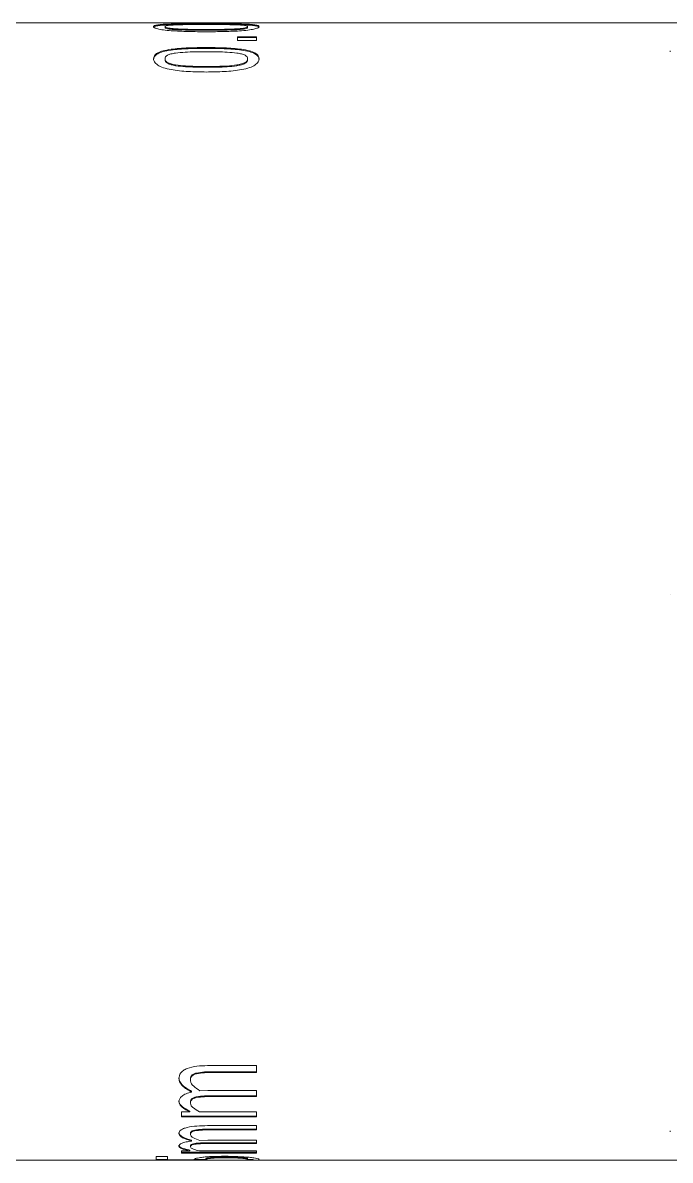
# Model space of a CAD drawing. Header units: millimetres. Extents: x 2 to 278, y 1 to 215.
# Drawn here: x 120.69 to 125.61, y 29.56 to 38.19 of the extents above; entities that cross this region are included whole.
import ezdxf

# ---------------------------------------------------------------- set-up
doc = ezdxf.new("R2010")
doc.units = ezdxf.units.MM

msp = doc.modelspace()

# ---------------------------------------------------------------- linework, layer by layer
at = {"color": 7, "linetype": 'Continuous', "lineweight": 18}
for p, q in [((121.8074, 38.1918), (118.5232, 38.1918)), ((121.8093, 38.1917), (121.8074, 38.1917)), ((121.8768, 38.1917), (121.8093, 38.1917)), ((122.388, 38.1918), (121.8768, 38.1918)), ((121.8768, 38.1918), (121.8768, 38.1917)), ((122.0837, 38.1853), (122.0837, 38.1789)), ((122.388, 38.1918), (122.388, 38.1917)), ((122.4652, 38.1917), (122.388, 38.1917)), ((127.5452, 38.1918), (122.4652, 38.1918)), ((122.4652, 38.1918), (122.4652, 38.1917)), ((121.7707, 38.1562), (121.7707, 38.1625)), ((121.8513, 38.1393), (121.8513, 38.1456)), ((122.3154, 38.1393), (122.3154, 38.1455)), ((122.3205, 38.0853), (122.4652, 38.0853)), ((122.3205, 38.0853), (122.3205, 38.0558)), ((122.3977, 38.1562), (122.3977, 38.1625)), ((122.4652, 38.0853), (122.4652, 38.0558)), ((122.0837, 38.0036), (122.0837, 37.9975)), ((122.3205, 38.0791), (122.4652, 38.0791)), ((122.4652, 38.0558), (122.3205, 38.0558)), ((121.6839, 37.9184), (121.6839, 37.9125)), ((121.7707, 37.9125), (121.7707, 37.9184)), ((122.3977, 37.9125), (122.3977, 37.9184)), ((122.4845, 37.9184), (122.4845, 37.9125)), ((125.6064, 37.9774), (125.6064, 37.9713)), ((121.8513, 37.8655), (121.8513, 37.8714)), ((122.3154, 37.8653), (122.3154, 37.8712)), ((125.6064, 33.8543), (125.6064, 33.8544)), ((122.0935, 30.2742), (122.4652, 30.2742)), ((122.4652, 30.2272), (122.136, 30.2272)), ((122.4652, 30.2742), (122.4652, 30.2218)), ((121.8768, 30.1766), (121.8768, 30.1821)), ((121.9636, 30.1626), (121.9636, 30.168)), ((122.0087, 30.2127), (122.0087, 30.2181)), ((122.4652, 30.2218), (122.136, 30.2218)), ((121.9725, 30.0735), (121.9725, 30.0791)), ((122.0361, 30.0832), (122.095, 30.085)), ((122.095, 30.085), (122.4652, 30.085)), ((122.4652, 30.085), (122.4652, 30.0396)), ((121.8768, 30.0008), (121.8768, 30.0065)), ((121.9636, 29.9888), (121.9636, 29.9945)), ((122.0081, 30.0318), (122.0081, 30.0374)), ((122.4652, 30.0453), (122.136, 30.0453)), ((122.4652, 30.0396), (122.136, 30.0396)), ((121.8961, 29.923), (121.9592, 29.923)), ((121.8961, 29.923), (121.8961, 29.8851)), ((122.4652, 29.8909), (121.8961, 29.8909)), ((122.4652, 29.8851), (121.8961, 29.8851)), ((121.9592, 29.923), (121.9592, 29.9288)), ((122.0335, 29.923), (122.4652, 29.923)), ((122.4652, 29.923), (122.4652, 29.8851)), ((122.0935, 29.8185), (122.4652, 29.8185)), ((122.4652, 29.8185), (122.4652, 29.7864)), ((121.8768, 29.7594), (121.8768, 29.7655)), ((121.9636, 29.7512), (121.9636, 29.7573)), ((122.0087, 29.7809), (122.0087, 29.7869)), ((122.4652, 29.7924), (122.136, 29.7924)), ((122.4652, 29.7864), (122.136, 29.7864)), ((125.6064, 29.7728), (125.6064, 29.7789)), ((121.8768, 29.6632), (121.8768, 29.6694)), ((121.8961, 29.6262), (121.9592, 29.6262)), ((121.8961, 29.6262), (121.8961, 29.6099)), ((121.9592, 29.6262), (121.9592, 29.6325)), ((121.9636, 29.6572), (121.9636, 29.6634)), ((121.9725, 29.7011), (121.9725, 29.7073)), ((122.0081, 29.679), (122.0081, 29.6851)), ((122.0335, 29.6262), (122.4652, 29.6262)), ((122.0361, 29.7064), (122.095, 29.7074)), ((122.095, 29.7074), (122.4652, 29.7074)), ((122.4652, 29.6892), (122.136, 29.6892)), ((122.4652, 29.6831), (122.136, 29.6831)), ((122.4652, 29.7074), (122.4652, 29.6831)), ((122.4652, 29.6262), (122.4652, 29.6099)), ((118.5232, 29.5558), (127.5452, 29.5558)), ((121.7032, 29.5849), (121.79, 29.5849)), ((121.7032, 29.5849), (121.7032, 29.5561)), ((121.79, 29.5624), (121.7032, 29.5624)), ((122.0986, 29.5561), (121.7032, 29.5561)), ((121.79, 29.5849), (121.79, 29.5582)), ((121.79, 29.5582), (121.9966, 29.5582)), ((122.4652, 29.6162), (121.8961, 29.6162)), ((122.4652, 29.6099), (121.8961, 29.6099)), ((121.9966, 29.5582), (121.9966, 29.5646)), ((122.0794, 29.5624), (121.9966, 29.5624)), ((122.0794, 29.5607), (122.0794, 29.567)), ((122.0794, 29.5607), (122.0986, 29.5561)), ((122.1151, 29.5703), (122.1151, 29.5766)), ((122.2262, 29.5748), (122.2262, 29.5811)), ((122.3301, 29.5559), (122.3301, 29.5559)), ((122.4394, 29.5559), (122.3301, 29.5559)), ((122.3511, 29.5708), (122.3511, 29.5771)), ((122.3977, 29.562), (122.3977, 29.5683)), ((122.4394, 29.5622), (122.3977, 29.5622)), ((122.4394, 29.5559), (122.4394, 29.5622))]:
    msp.add_line(p, q, dxfattribs=at)
for points, knots in [([(121.6839, 38.1625), (121.685, 38.1651), (121.6873, 38.1702), (121.7113, 38.176), (121.7556, 38.1802), (121.8341, 38.1835), (121.9474, 38.185), (122.0382, 38.1852), (122.0837, 38.1853)], [0, 0, 0, 0, 0.125105, 0.249989, 0.369027, 0.499664, 0.749497, 1, 1, 1, 1]), ([(121.6839, 38.1562), (121.685, 38.1588), (121.6873, 38.1638), (121.7113, 38.1697), (121.7556, 38.1739), (121.8341, 38.1771), (121.9474, 38.1787), (122.0382, 38.1788), (122.0837, 38.1789)], [0, 0, 0, 0, 0.124989, 0.249779, 0.368795, 0.499427, 0.749366, 1, 1, 1, 1]), ([(121.8504, 38.1755), (121.8385, 38.175), (121.8147, 38.1739), (121.7874, 38.171), (121.7725, 38.1671), (121.7713, 38.1641), (121.7707, 38.1625)], [0, 0, 0, 0, 0.2502187, 0.4999452, 0.7496424, 1, 1, 1, 1]), ([(122.0837, 38.1781), (122.0554, 38.1781), (122.002, 38.178), (121.9228, 38.1776), (121.8747, 38.1762), (121.8504, 38.1755)], [0, 0, 0, 0, 0.360082, 0.676793, 1, 1, 1, 1]), ([(122.0837, 38.1853), (122.1293, 38.1852), (122.2204, 38.185), (122.3339, 38.1835), (122.4126, 38.1803), (122.4569, 38.1761), (122.4764, 38.1711), (122.4836, 38.1664), (122.4842, 38.1638), (122.4845, 38.1625)], [0, 0, 0, 0, 0.250444, 0.500204, 0.629673, 0.74991, 0.874737, 0.937355, 1, 1, 1, 1]), ([(122.0837, 38.1789), (122.1293, 38.1789), (122.2204, 38.1787), (122.3339, 38.1772), (122.4126, 38.174), (122.4567, 38.1697), (122.481, 38.1639), (122.4833, 38.1588), (122.4845, 38.1562)], [0, 0, 0, 0, 0.250623, 0.500537, 0.630057, 0.750262, 0.875018, 1, 1, 1, 1]), ([(122.317, 38.1756), (122.2925, 38.1763), (122.2445, 38.1776), (122.1653, 38.178), (122.1122, 38.1781), (122.0837, 38.1781)], [0, 0, 0, 0, 0.325579, 0.638577, 1, 1, 1, 1]), ([(122.3977, 38.1625), (122.397, 38.1641), (122.3957, 38.1671), (122.3808, 38.1711), (122.3534, 38.174), (122.3292, 38.175), (122.317, 38.1756)], [0, 0, 0, 0, 0.25041, 0.500285, 0.749896, 1, 1, 1, 1]), ([(122.0846, 38.1236), (122.0391, 38.1239), (121.948, 38.1243), (121.8355, 38.1291), (121.7566, 38.1369), (121.7119, 38.1451), (121.6921, 38.1527), (121.6847, 38.1585), (121.6842, 38.1612), (121.6839, 38.1625)], [0, 0, 0, 0, 0.250468, 0.500246, 0.625197, 0.749918, 0.874721, 0.937349, 1, 1, 1, 1]), ([(121.7707, 38.1625), (121.7713, 38.1609), (121.7726, 38.1577), (121.7878, 38.1527), (121.8154, 38.1484), (121.8393, 38.1465), (121.8513, 38.1456)], [0, 0, 0, 0, 0.250382, 0.500195, 0.749819, 1, 1, 1, 1]), ([(121.7707, 38.1562), (121.7713, 38.1546), (121.7726, 38.1514), (121.7878, 38.1464), (121.8154, 38.1421), (121.8393, 38.1403), (121.8513, 38.1393)], [0, 0, 0, 0, 0.250264, 0.500007, 0.749672, 1, 1, 1, 1]), ([(121.8513, 38.1456), (121.8759, 38.1445), (121.9248, 38.1421), (122.0039, 38.1414), (122.057, 38.1412), (122.0846, 38.1411)], [0, 0, 0, 0, 0.325583, 0.649241, 1, 1, 1, 1]), ([(121.8513, 38.1393), (121.8759, 38.1382), (121.9248, 38.1358), (122.0039, 38.1351), (122.057, 38.1349), (122.0846, 38.1348)], [0, 0, 0, 0, 0.325561, 0.649228, 1, 1, 1, 1]), ([(122.4845, 38.1625), (122.4833, 38.1598), (122.481, 38.1543), (122.4573, 38.1452), (122.4132, 38.137), (122.3346, 38.1291), (122.2211, 38.1243), (122.1302, 38.1239), (122.0846, 38.1236)], [0, 0, 0, 0, 0.125111, 0.249993, 0.36919, 0.499633, 0.749486, 1, 1, 1, 1]), ([(122.0846, 38.1411), (122.1122, 38.1412), (122.1646, 38.1413), (122.2431, 38.142), (122.2911, 38.1443), (122.3154, 38.1455)], [0, 0, 0, 0, 0.3543726, 0.6730407, 1, 1, 1, 1]), ([(122.0846, 38.1348), (122.1122, 38.1349), (122.1646, 38.135), (122.2431, 38.1357), (122.2911, 38.1381), (122.3154, 38.1393)], [0, 0, 0, 0, 0.354386, 0.673063, 1, 1, 1, 1]), ([(122.3154, 38.1455), (122.3277, 38.1464), (122.3523, 38.1482), (122.3807, 38.1525), (122.3959, 38.1576), (122.3971, 38.1609), (122.3977, 38.1625)], [0, 0, 0, 0, 0.250222, 0.499889, 0.749552, 1, 1, 1, 1]), ([(122.3154, 38.1393), (122.3277, 38.1401), (122.3523, 38.1419), (122.3807, 38.1462), (122.3959, 38.1513), (122.3971, 38.1546), (122.3977, 38.1562)], [0, 0, 0, 0, 0.250374, 0.500084, 0.749673, 1, 1, 1, 1]), ([(121.6839, 37.9184), (121.685, 37.9263), (121.6873, 37.942), (121.7113, 37.963), (121.7556, 37.9797), (121.8341, 37.9943), (121.9474, 38.0024), (122.0382, 38.0032), (122.0837, 38.0036)], [0, 0, 0, 0, 0.125105, 0.249989, 0.369027, 0.499664, 0.749497, 1, 1, 1, 1]), ([(122.0837, 38.0036), (122.1293, 38.0032), (122.2204, 38.0025), (122.3339, 37.9946), (122.4126, 37.98), (122.4569, 37.9631), (122.4764, 37.9456), (122.4836, 37.9303), (122.4842, 37.9224), (122.4845, 37.9184)], [0, 0, 0, 0, 0.250444, 0.500204, 0.629673, 0.74991, 0.874737, 0.937355, 1, 1, 1, 1]), ([(121.6839, 37.9125), (121.685, 37.9203), (121.6873, 37.936), (121.7113, 37.957), (121.7556, 37.9737), (121.8341, 37.9882), (121.9474, 37.9964), (122.0382, 37.9971), (122.0837, 37.9975)], [0, 0, 0, 0, 0.124989, 0.249779, 0.368795, 0.499427, 0.749366, 1, 1, 1, 1]), ([(122.0846, 37.8179), (122.0391, 37.8185), (121.948, 37.8196), (121.8355, 37.8305), (121.7566, 37.8493), (121.7119, 37.8699), (121.6921, 37.8901), (121.6847, 37.9063), (121.6842, 37.9144), (121.6839, 37.9184)], [0, 0, 0, 0, 0.250468, 0.500246, 0.625197, 0.749918, 0.874721, 0.937349, 1, 1, 1, 1]), ([(121.8504, 37.9615), (121.8385, 37.9594), (121.8147, 37.9554), (121.7874, 37.9453), (121.7725, 37.9324), (121.7713, 37.9231), (121.7707, 37.9184)], [0, 0, 0, 0, 0.2502187, 0.4999452, 0.7496424, 1, 1, 1, 1]), ([(121.7707, 37.9184), (121.7713, 37.9136), (121.7726, 37.9041), (121.7878, 37.8901), (121.8154, 37.8786), (121.8393, 37.8738), (121.8513, 37.8714)], [0, 0, 0, 0, 0.250382, 0.500195, 0.749819, 1, 1, 1, 1]), ([(121.7707, 37.9125), (121.7713, 37.9077), (121.7726, 37.8981), (121.7878, 37.8842), (121.8154, 37.8727), (121.8393, 37.8679), (121.8513, 37.8655)], [0, 0, 0, 0, 0.250264, 0.500007, 0.749672, 1, 1, 1, 1]), ([(122.0837, 37.9714), (122.0554, 37.9712), (122.002, 37.9709), (121.9228, 37.9693), (121.8747, 37.9641), (121.8504, 37.9615)], [0, 0, 0, 0, 0.360082, 0.676793, 1, 1, 1, 1]), ([(122.0837, 37.9975), (122.1293, 37.9972), (122.2204, 37.9964), (122.3339, 37.9885), (122.4126, 37.974), (122.4567, 37.9571), (122.481, 37.9361), (122.4833, 37.9203), (122.4845, 37.9125)], [0, 0, 0, 0, 0.250623, 0.500537, 0.630057, 0.750262, 0.875018, 1, 1, 1, 1]), ([(122.317, 37.9616), (122.2925, 37.9642), (122.2445, 37.9692), (122.1653, 37.9709), (122.1122, 37.9712), (122.0837, 37.9714)], [0, 0, 0, 0, 0.325579, 0.638577, 1, 1, 1, 1]), ([(122.4845, 37.9184), (122.4833, 37.9103), (122.481, 37.8942), (122.4573, 37.8702), (122.4132, 37.8495), (122.3346, 37.8306), (122.2211, 37.8195), (122.1302, 37.8185), (122.0846, 37.8179)], [0, 0, 0, 0, 0.1251108, 0.2499933, 0.3691896, 0.499633, 0.749486, 1, 1, 1, 1]), ([(122.3154, 37.8712), (122.3277, 37.8735), (122.3523, 37.8781), (122.3807, 37.8897), (122.3959, 37.9039), (122.3971, 37.9136), (122.3977, 37.9184)], [0, 0, 0, 0, 0.250222, 0.499889, 0.749552, 1, 1, 1, 1]), ([(122.3154, 37.8653), (122.3277, 37.8676), (122.3523, 37.8722), (122.3807, 37.8838), (122.3959, 37.898), (122.3971, 37.9076), (122.3977, 37.9125)], [0, 0, 0, 0, 0.250374, 0.500084, 0.749673, 1, 1, 1, 1]), ([(122.3977, 37.9184), (122.397, 37.9231), (122.3957, 37.9325), (122.3808, 37.9454), (122.3534, 37.9557), (122.3292, 37.9596), (122.317, 37.9616)], [0, 0, 0, 0, 0.25041, 0.500285, 0.749896, 1, 1, 1, 1]), ([(121.8513, 37.8714), (121.8759, 37.8684), (121.9248, 37.8624), (122.0039, 37.8606), (122.057, 37.8602), (122.0846, 37.8599)], [0, 0, 0, 0, 0.325583, 0.649241, 1, 1, 1, 1]), ([(121.8513, 37.8655), (121.8759, 37.8625), (121.9248, 37.8566), (122.0039, 37.8548), (122.057, 37.8543), (122.0846, 37.8541)], [0, 0, 0, 0, 0.3255614, 0.6492282, 1, 1, 1, 1]), ([(122.0846, 37.8599), (122.1122, 37.8601), (122.1646, 37.8604), (122.2431, 37.8621), (122.2911, 37.8681), (122.3154, 37.8712)], [0, 0, 0, 0, 0.3543726, 0.6730407, 1, 1, 1, 1]), ([(122.0846, 37.8541), (122.1122, 37.8542), (122.1646, 37.8546), (122.2431, 37.8562), (122.2911, 37.8623), (122.3154, 37.8653)], [0, 0, 0, 0, 0.354386, 0.673063, 1, 1, 1, 1]), ([(121.8768, 30.1766), (121.8787, 30.1908), (121.8816, 30.2121), (121.9087, 30.2377), (121.9483, 30.2578), (122.0127, 30.2721), (122.0666, 30.2735), (122.0935, 30.2742)], [0, 0, 0, 0, 0.249661, 0.375114, 0.499851, 0.749401, 1, 1, 1, 1]), ([(122.136, 30.2272), (122.1143, 30.2273), (122.0711, 30.2274), (122.0294, 30.2212), (122.0087, 30.2181)], [0, 0, 0, 0, 0.501464, 1, 1, 1, 1]), ([(121.9725, 30.0791), (121.9476, 30.0936), (121.9102, 30.1154), (121.8806, 30.152), (121.8781, 30.1721), (121.8768, 30.1821)], [0, 0, 0, 0, 0.50013, 0.750094, 1, 1, 1, 1]), ([(121.9725, 30.0735), (121.9476, 30.0881), (121.9102, 30.1098), (121.8806, 30.1465), (121.8781, 30.1666), (121.8768, 30.1766)], [0, 0, 0, 0, 0.500031, 0.750024, 1, 1, 1, 1]), ([(122.0087, 30.2181), (122.0008, 30.2154), (121.9851, 30.2099), (121.9651, 30.1925), (121.9642, 30.1778), (121.9636, 30.168)], [0, 0, 0, 0, 0.249154, 0.500153, 1, 1, 1, 1]), ([(122.0087, 30.2127), (122.0008, 30.21), (121.9851, 30.2045), (121.9651, 30.187), (121.9642, 30.1723), (121.9636, 30.1626)], [0, 0, 0, 0, 0.24901, 0.499994, 1, 1, 1, 1]), ([(121.9636, 30.1626), (121.9649, 30.155), (121.9674, 30.1398), (121.992, 30.1123), (122.0185, 30.0949), (122.0361, 30.0832)], [0, 0, 0, 0, 0.249663, 0.499643, 1, 1, 1, 1]), ([(122.136, 30.2218), (122.1143, 30.2219), (122.0711, 30.2221), (122.0294, 30.2158), (122.0087, 30.2127)], [0, 0, 0, 0, 0.501446, 1, 1, 1, 1]), ([(121.8768, 30.0008), (121.8777, 30.0081), (121.8794, 30.0228), (121.8976, 30.0441), (121.9241, 30.059), (121.9503, 30.0684), (121.9651, 30.0718), (121.9725, 30.0735)], [0, 0, 0, 0, 0.2502086, 0.4999391, 0.7495472, 0.8747262, 1, 1, 1, 1]), ([(121.9592, 29.9288), (121.9377, 29.9398), (121.9054, 29.9563), (121.8838, 29.9805), (121.8776, 29.9952), (121.8771, 30.0027), (121.8768, 30.0065)], [0, 0, 0, 0, 0.499841, 0.749703, 0.874828, 1, 1, 1, 1]), ([(121.9592, 29.923), (121.9377, 29.934), (121.9054, 29.9506), (121.8838, 29.9748), (121.8776, 29.9895), (121.8771, 29.997), (121.8768, 30.0008)], [0, 0, 0, 0, 0.499747, 0.749637, 0.874793, 1, 1, 1, 1]), ([(122.0081, 30.0374), (122.0003, 30.0351), (121.9846, 30.0304), (121.9652, 30.0153), (121.9642, 30.0028), (121.9636, 29.9945)], [0, 0, 0, 0, 0.248838, 0.50002, 1, 1, 1, 1]), ([(122.0081, 30.0318), (122.0003, 30.0294), (121.9846, 30.0247), (121.9652, 30.0096), (121.9642, 29.9971), (121.9636, 29.9888)], [0, 0, 0, 0, 0.248695, 0.499864, 1, 1, 1, 1]), ([(121.9636, 29.9888), (121.9649, 29.9825), (121.9673, 29.9698), (121.9908, 29.947), (122.0165, 29.9326), (122.0335, 29.923)], [0, 0, 0, 0, 0.249731, 0.499687, 1, 1, 1, 1]), ([(122.136, 30.0453), (122.1142, 30.0454), (122.0708, 30.0455), (122.0289, 30.0401), (122.0081, 30.0374)], [0, 0, 0, 0, 0.501424, 1, 1, 1, 1]), ([(122.136, 30.0396), (122.1142, 30.0397), (122.0708, 30.0399), (122.0289, 30.0345), (122.0081, 30.0318)], [0, 0, 0, 0, 0.501406, 1, 1, 1, 1]), ([(121.8768, 29.7594), (121.8787, 29.7678), (121.8816, 29.7805), (121.9087, 29.796), (121.9483, 29.8083), (122.0127, 29.8172), (122.0666, 29.8181), (122.0935, 29.8185)], [0, 0, 0, 0, 0.249661, 0.375114, 0.499851, 0.749401, 1, 1, 1, 1]), ([(121.9725, 29.7073), (121.9476, 29.7152), (121.9102, 29.7271), (121.8806, 29.7479), (121.8781, 29.7596), (121.8768, 29.7655)], [0, 0, 0, 0, 0.5001296, 0.7500937, 1, 1, 1, 1]), ([(121.9725, 29.7011), (121.9476, 29.7091), (121.9102, 29.721), (121.8806, 29.7419), (121.8781, 29.7536), (121.8768, 29.7594)], [0, 0, 0, 0, 0.500031, 0.750024, 1, 1, 1, 1]), ([(122.0087, 29.7869), (122.0008, 29.7853), (121.9851, 29.782), (121.9651, 29.7716), (121.9642, 29.763), (121.9636, 29.7573)], [0, 0, 0, 0, 0.249154, 0.500153, 1, 1, 1, 1]), ([(122.0087, 29.7809), (122.0008, 29.7792), (121.9851, 29.7759), (121.9651, 29.7655), (121.9642, 29.7569), (121.9636, 29.7512)], [0, 0, 0, 0, 0.24901, 0.499994, 1, 1, 1, 1]), ([(121.9636, 29.7512), (121.9649, 29.7468), (121.9674, 29.738), (121.992, 29.7224), (122.0185, 29.7128), (122.0361, 29.7064)], [0, 0, 0, 0, 0.249663, 0.499643, 1, 1, 1, 1]), ([(122.136, 29.7924), (122.1143, 29.7924), (122.0711, 29.7925), (122.0294, 29.7888), (122.0087, 29.7869)], [0, 0, 0, 0, 0.501464, 1, 1, 1, 1]), ([(122.136, 29.7864), (122.1143, 29.7864), (122.0711, 29.7865), (122.0294, 29.7827), (122.0087, 29.7809)], [0, 0, 0, 0, 0.501446, 1, 1, 1, 1]), ([(121.8768, 29.6632), (121.8777, 29.6669), (121.8794, 29.6742), (121.8976, 29.6854), (121.9241, 29.6933), (121.9503, 29.6984), (121.9651, 29.7002), (121.9725, 29.7011)], [0, 0, 0, 0, 0.250209, 0.499939, 0.749547, 0.874726, 1, 1, 1, 1]), ([(121.9592, 29.6325), (121.9377, 29.6374), (121.9054, 29.6449), (121.8838, 29.6565), (121.8776, 29.6637), (121.8771, 29.6675), (121.8768, 29.6694)], [0, 0, 0, 0, 0.499841, 0.749703, 0.874828, 1, 1, 1, 1]), ([(121.9592, 29.6262), (121.9377, 29.6312), (121.9054, 29.6387), (121.8838, 29.6503), (121.8776, 29.6575), (121.8771, 29.6613), (121.8768, 29.6632)], [0, 0, 0, 0, 0.499747, 0.749637, 0.874793, 1, 1, 1, 1]), ([(122.0081, 29.6851), (122.0003, 29.6839), (121.9846, 29.6815), (121.9652, 29.6737), (121.9642, 29.6675), (121.9636, 29.6634)], [0, 0, 0, 0, 0.2488376, 0.5000204, 1, 1, 1, 1]), ([(122.0081, 29.679), (122.0003, 29.6777), (121.9846, 29.6753), (121.9652, 29.6675), (121.9642, 29.6613), (121.9636, 29.6572)], [0, 0, 0, 0, 0.248695, 0.499864, 1, 1, 1, 1]), ([(121.9636, 29.6572), (121.9649, 29.6541), (121.9673, 29.6479), (121.9908, 29.6371), (122.0165, 29.6306), (122.0335, 29.6262)], [0, 0, 0, 0, 0.2497306, 0.499687, 1, 1, 1, 1]), ([(122.136, 29.6892), (122.1142, 29.6893), (122.0708, 29.6893), (122.0289, 29.6865), (122.0081, 29.6851)], [0, 0, 0, 0, 0.501424, 1, 1, 1, 1]), ([(122.136, 29.6831), (122.1142, 29.6831), (122.0708, 29.6832), (122.0289, 29.6804), (122.0081, 29.679)], [0, 0, 0, 0, 0.501406, 1, 1, 1, 1]), ([(121.9925, 29.5619), (121.993, 29.564), (121.9939, 29.5681), (122.0249, 29.5738), (122.0403, 29.5767)], [0, 0, 0, 0, 0.501285, 1, 1, 1, 1]), ([(121.9966, 29.5582), (121.9954, 29.5587), (121.9931, 29.5597), (121.9927, 29.5612), (121.9925, 29.5619)], [0, 0, 0, 0, 0.499995, 1, 1, 1, 1]), ([(122.0403, 29.5767), (122.0515, 29.5781), (122.074, 29.5808), (122.1357, 29.5852), (122.1895, 29.5857), (122.2254, 29.586)], [0, 0, 0, 0, 0.250527, 0.501054, 1, 1, 1, 1]), ([(122.1151, 29.5766), (122.1082, 29.5758), (122.0945, 29.574), (122.0819, 29.5704), (122.0804, 29.5684), (122.0794, 29.567)], [0, 0, 0, 0, 0.249775, 0.499794, 1, 1, 1, 1]), ([(122.1151, 29.5703), (122.1082, 29.5694), (122.0945, 29.5677), (122.0819, 29.5641), (122.0804, 29.562), (122.0794, 29.5607)], [0, 0, 0, 0, 0.249718, 0.49974, 1, 1, 1, 1]), ([(122.2262, 29.5811), (122.2048, 29.5809), (122.1728, 29.5807), (122.1354, 29.5787), (122.1218, 29.5773), (122.1151, 29.5766)], [0, 0, 0, 0, 0.499196, 0.749772, 1, 1, 1, 1]), ([(122.2262, 29.5748), (122.2048, 29.5746), (122.1728, 29.5744), (122.1354, 29.5724), (122.1218, 29.571), (122.1151, 29.5703)], [0, 0, 0, 0, 0.499061, 0.749654, 1, 1, 1, 1]), ([(122.2254, 29.586), (122.2597, 29.5856), (122.3282, 29.5848), (122.3827, 29.5803), (122.4099, 29.5781)], [0, 0, 0, 0, 0.5004878, 1, 1, 1, 1]), ([(122.3511, 29.5771), (122.3425, 29.5778), (122.3252, 29.579), (122.2831, 29.5807), (122.2489, 29.5809), (122.2262, 29.5811)], [0, 0, 0, 0, 0.250087, 0.500377, 1, 1, 1, 1]), ([(122.3511, 29.5708), (122.3425, 29.5714), (122.3252, 29.5727), (122.2832, 29.5744), (122.2489, 29.5746), (122.2262, 29.5748)], [0, 0, 0, 0, 0.250171, 0.500471, 1, 1, 1, 1]), ([(122.3301, 29.5559), (122.3487, 29.5562), (122.3857, 29.5569), (122.3937, 29.5603), (122.3977, 29.562)], [0, 0, 0, 0, 0.5011457, 1, 1, 1, 1]), ([(122.3977, 29.5683), (122.3959, 29.5697), (122.3932, 29.5717), (122.3743, 29.575), (122.3588, 29.5764), (122.3511, 29.5771)], [0, 0, 0, 0, 0.499576, 0.749685, 1, 1, 1, 1]), ([(122.3977, 29.562), (122.3959, 29.5634), (122.3932, 29.5654), (122.3743, 29.5686), (122.3588, 29.5701), (122.3511, 29.5708)], [0, 0, 0, 0, 0.499669, 0.749771, 1, 1, 1, 1]), ([(122.4099, 29.5781), (122.422, 29.5767), (122.4462, 29.5739), (122.4779, 29.568), (122.4819, 29.5645), (122.4845, 29.5622)], [0, 0, 0, 0, 0.250283, 0.500645, 1, 1, 1, 1]), ([(122.4845, 29.5622), (122.4826, 29.5604), (122.4788, 29.5569), (122.4526, 29.5562), (122.4394, 29.5559)], [0, 0, 0, 0, 0.497906, 1, 1, 1, 1])]:
    msp.add_open_spline(points, degree=3, knots=knots, dxfattribs=at)

doc.saveas('drawing.dxf')
